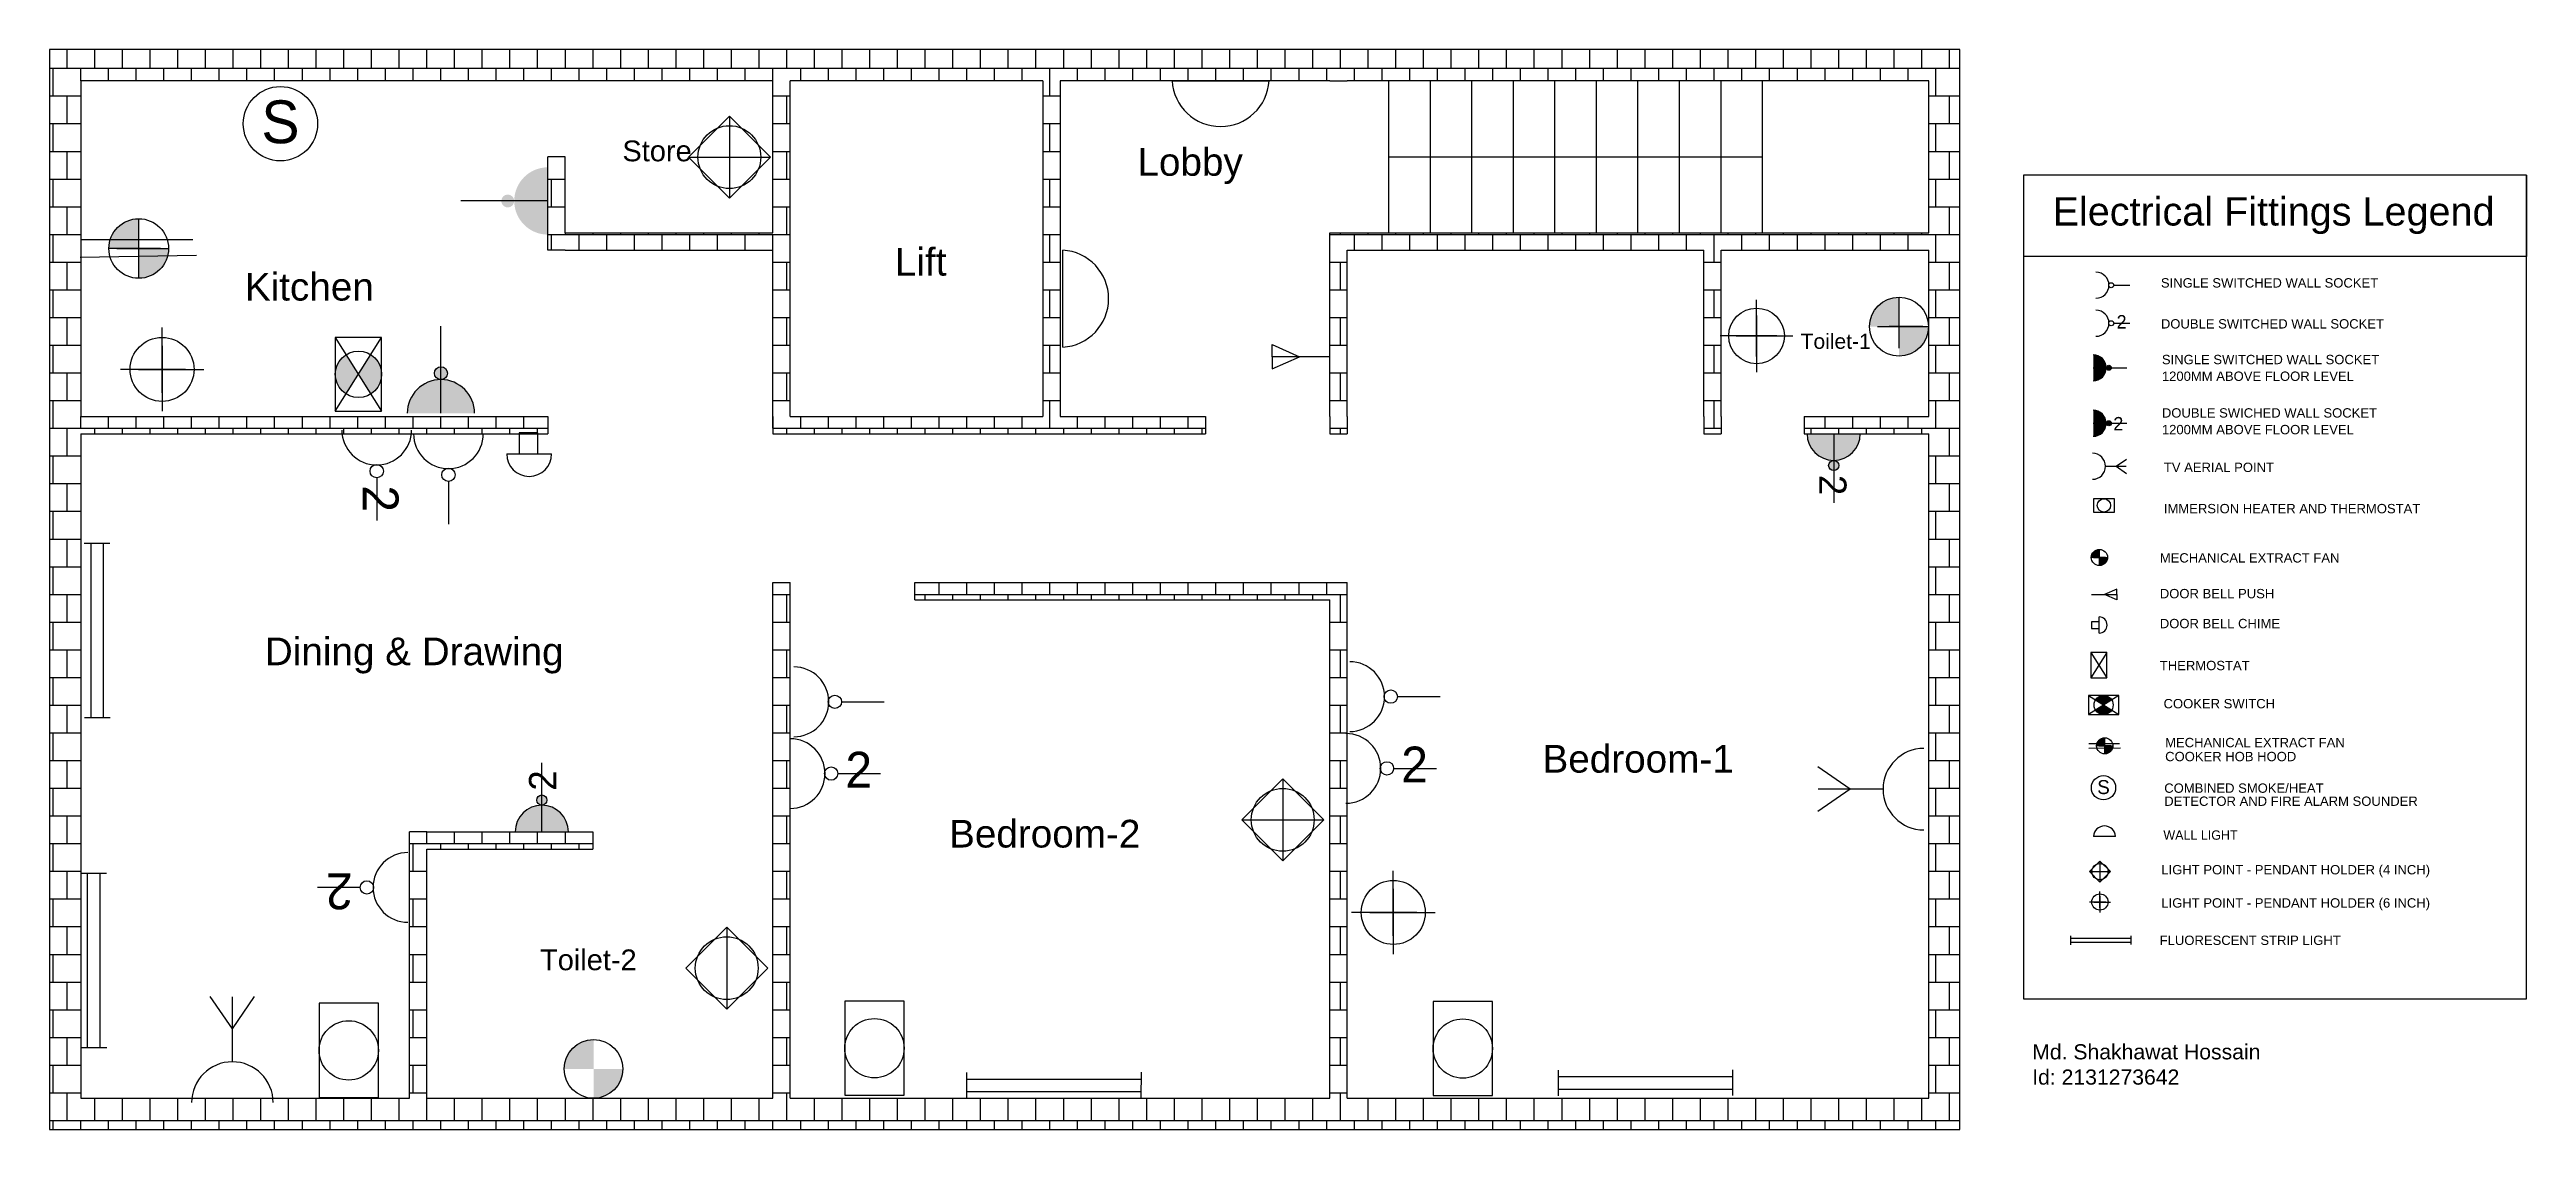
# Model space of a CAD drawing. Header units: feet. Extents: x 283 to 999, y 237 to 549.
import ezdxf
from ezdxf.enums import TextEntityAlignment as Align

# ---------------------------------------------------------------- set-up
doc = ezdxf.new("R2010")
doc.units = ezdxf.units.FT
doc.header["$MEASUREMENT"] = 0
doc.styles.add('Century Gothic', font='GOTHIC.TTF')
doc.styles.add('New Standard', font='arial.ttf')
doc.styles.get("Standard").update_dxf_attribs({"font": 'arial.ttf'})

msp = doc.modelspace()

# ---------------------------------------------------------------- hatches: boundary and pattern name
h = msp.add_hatch()
h.set_pattern_fill('AR-B88', color=256)
h.paths.add_polyline_path([(834.96, 549.42), (282.96, 549.42), (282.96, 237.42), (834.96, 237.42)])
h.paths.add_polyline_path([(496.96, 246.42), (496.96, 390.42), (496.96, 395.42), (491.96, 395.42), (491.96, 246.42), (391.96, 246.42), (391.96, 318.42), (439.96, 318.42), (439.96, 323.42), (391.96, 323.42), (386.96, 323.42), (386.96, 318.42), (386.96, 246.42), (291.96, 246.42), (291.96, 438.42), (426.96, 438.42), (426.96, 443.42), (291.96, 443.42), (291.96, 540.42), (426.96, 540.42), (431.96, 540.42), (491.96, 540.42), (491.96, 496.42), (431.96, 496.42), (431.96, 518.42), (426.96, 518.42), (426.96, 491.42), (431.96, 491.42), (491.96, 491.42), (491.96, 443.42), (491.96, 438.42), (616.96, 438.42), (616.96, 443.42), (574.96, 443.42), (574.96, 540.42), (652.96, 540.42), (657.96, 540.42), (825.96, 540.42), (825.96, 496.42), (657.96, 496.42), (652.96, 496.42), (652.96, 491.42), (652.96, 443.42), (652.96, 438.42), (657.96, 438.42), (657.96, 443.42), (657.96, 491.42), (760.96, 491.42), (760.96, 443.42), (760.96, 438.42), (765.96, 438.42), (765.96, 443.42), (765.96, 491.42), (825.96, 491.42), (825.96, 443.42), (789.96, 443.42), (789.96, 438.42), (825.96, 438.42), (825.96, 246.42), (657.96, 246.42), (657.96, 395.42), (652.96, 395.42), (532.96, 395.42), (532.96, 390.42), (652.96, 390.42), (652.96, 246.42)], flags=16)
h.paths.add_polyline_path([(496.96, 443.42), (496.96, 491.42), (496.96, 496.42), (496.96, 540.42), (569.96, 540.42), (569.96, 443.42)], flags=16)
h = msp.add_hatch(color=256)
edge = h.paths.add_edge_path()
edge.add_line((426.96, 505.67), (426.95, 515.39))
edge.add_arc((426.96, 505.67), 9.72, 90.00957, 180.00957)
edge.add_line((417.24, 505.67), (426.96, 505.67))
edge = h.paths.add_edge_path()
edge.add_arc((415.37, 505.67), 1.86, 359.92193, 360.08906, ccw=False)
edge.add_arc((426.96, 505.67), 9.72, 180.0512, 270.00957)
edge.add_line((426.96, 495.95), (426.96, 505.67))
edge.add_line((426.96, 505.67), (417.24, 505.67))
edge = h.paths.add_edge_path()
edge.add_arc((426.96, 505.67), 9.72, 180.00959, 180.01916, ccw=False)
edge.add_arc((415.37, 505.67), 1.86, 360.13825, 539.94994)
edge.add_line((413.51, 505.67), (417.24, 505.67))
edge = h.paths.add_edge_path()
edge.add_arc((415.37, 505.67), 1.86, 360.00956, 360.08899)
edge.add_line((417.24, 505.67), (413.51, 505.67))
edge.add_arc((415.37, 505.67), 1.86, 179.94863, 360.01023)
h = msp.add_hatch(color=256)
h.paths.add_polyline_path([(308.72, 500.54, 0.414214), (300.11, 491.93), (308.72, 491.93)])
h.paths.add_polyline_path([(308.72, 491.93), (308.72, 485.6), (308.72, 483.31, 0.414214), (317.34, 491.93)])
h = msp.add_hatch(color=256)
h.paths.add_polyline_path([(817.39, 477.85, 0.414214), (808.9, 469.36), (817.39, 469.36)])
h.paths.add_polyline_path([(817.39, 469.36), (817.39, 463.12), (817.39, 460.87, 0.414214), (825.88, 469.36)])
h = msp.add_hatch(color=256)
h.paths.add_polyline_path([(372.22, 455.59), (368.65, 461.27, 0.552272), (368.65, 449.92)])
h.paths.add_polyline_path([(372.22, 455.59), (375.79, 449.92, 0.552272), (375.79, 461.27)])
h = msp.add_hatch(color=256)
h.paths.add_polyline_path([(873.5, 457.46), (873.5, 453.69, 0.414214), (877.27, 457.46)])
h.paths.add_polyline_path([(877.27, 457.46, -0.000729), (877.27, 457.46, 0.414001), (873.5, 461.22), (873.5, 457.46)])
h.paths.add_polyline_path([(877.27, 457.46, -0.000042), (877.27, 457.46, 0.998347), (878.71, 457.46)])
h.paths.add_polyline_path([(877.27, 457.46, 0.000347), (877.27, 457.46), (878.71, 457.46, 1.000526)])
h = msp.add_hatch(color=256)
h.paths.add_polyline_path([(396.05, 444.33), (405.77, 444.33, 0.414214), (396.05, 454.04)])
h.paths.add_polyline_path([(396.05, 454.04, -0.000729), (396.04, 454.04, 0.414001), (386.33, 444.33), (396.05, 444.33)])
h.paths.add_polyline_path([(396.05, 454.04, -0.000042), (396.05, 454.04, 0.998347), (396.05, 457.77)])
h.paths.add_polyline_path([(396.05, 454.04, 0.000347), (396.05, 454.04), (396.05, 457.77, 1.000526)])
h = msp.add_hatch(color=256)
h.paths.add_polyline_path([(877.27, 441.43, 0.414165), (873.5, 445.2), (873.5, 441.43)])
h.paths.add_polyline_path([(873.5, 441.43), (873.5, 437.67, 0.414214), (877.27, 441.43)])
h.paths.add_polyline_path([(877.28, 441.43, 0.998785), (878.72, 441.43)])
h.paths.add_polyline_path([(877.28, 441.44, 0.000346), (877.28, 441.43), (878.72, 441.43, 1.000525)])
h = msp.add_hatch(color=256)
h.paths.add_polyline_path([(798.52, 430.72, 0.414165), (806.19, 438.4), (798.51, 438.4)])
h.paths.add_polyline_path([(798.51, 438.4), (790.84, 438.4, 0.414214), (798.51, 430.72)])
h.paths.add_polyline_path([(798.52, 430.69, 0.998785), (798.52, 427.75)])
h.paths.add_polyline_path([(798.52, 430.69, 0.000346), (798.52, 430.69), (798.52, 427.75, 1.000525)])
h = msp.add_hatch(color=256)
h.paths.add_polyline_path([(875.3, 405.01, 0.414214), (872.96, 402.67), (875.3, 402.67)])
h.paths.add_polyline_path([(875.3, 402.67), (875.3, 400.95), (875.3, 400.33, 0.414214), (877.64, 402.67)])
h = msp.add_hatch(color=256)
h.paths.add_polyline_path([(876.51, 360.05), (878.85, 361.51, 0.552272), (874.18, 361.51)])
h.paths.add_polyline_path([(876.51, 360.05), (874.18, 358.58, 0.552272), (878.85, 358.58)])
h = msp.add_hatch(color=256)
h.paths.add_polyline_path([(876.84, 350.58, 0.414214), (874.5, 348.24), (876.84, 348.24)])
h.paths.add_polyline_path([(876.84, 348.24), (876.84, 346.52), (876.84, 345.9, 0.414214), (879.18, 348.24)])
h = msp.add_hatch(color=256)
h.paths.add_polyline_path([(425.2, 331.09, 0.414165), (417.53, 323.42), (425.2, 323.42)])
h.paths.add_polyline_path([(425.2, 323.42), (432.88, 323.42, 0.414214), (425.2, 331.09)])
h.paths.add_polyline_path([(425.2, 331.12, 0.998785), (425.2, 334.07)])
h.paths.add_polyline_path([(425.2, 331.12, 0.000346), (425.2, 331.12), (425.2, 334.07, 1.000525)])
h = msp.add_hatch(color=256)
h.paths.add_polyline_path([(440.15, 263.4, 0.414214), (431.66, 254.91), (440.15, 254.91)])
h.paths.add_polyline_path([(440.15, 254.91), (440.15, 248.67), (440.15, 246.42, 0.414214), (448.64, 254.91)])

# ---------------------------------------------------------------- linework, layer by layer
for p, q in [((834.96, 549.42), (282.96, 549.42)), ((282.96, 549.42), (282.96, 237.42)), ((834.96, 237.42), (834.96, 549.42)), ((291.96, 540.42), (291.96, 443.42)), ((426.96, 540.42), (291.96, 540.42)), ((431.96, 540.42), (426.96, 540.42)), ((491.96, 540.42), (431.96, 540.42)), ((491.96, 496.42), (491.96, 540.42)), ((496.96, 496.42), (496.96, 540.42)), ((569.96, 540.42), (496.96, 540.42)), ((569.96, 540.42), (569.96, 443.42)), ((652.96, 540.42), (574.96, 540.42)), ((574.96, 540.42), (574.96, 443.42)), ((652.96, 540.42), (657.96, 540.42)), ((825.96, 540.42), (657.96, 540.42)), ((669.96, 496.42), (669.96, 540.42)), ((681.96, 496.42), (681.96, 540.42)), ((693.96, 496.42), (693.96, 540.42)), ((705.96, 496.42), (705.96, 540.42)), ((717.96, 496.42), (717.96, 540.42)), ((729.96, 496.42), (729.96, 540.42)), ((741.96, 496.42), (741.96, 540.42)), ((753.96, 496.42), (753.96, 540.42)), ((765.96, 496.42), (765.96, 540.42)), ((777.96, 496.42), (777.96, 540.42)), ((825.96, 496.42), (825.96, 540.42)), ((479.4, 530.18), (467.55, 518.34)), ((479.4, 530.18), (479.4, 506.49)), ((491.25, 518.34), (479.4, 530.18)), ((426.96, 491.42), (426.96, 518.42)), ((431.96, 518.42), (426.96, 518.42)), ((431.96, 496.42), (431.96, 518.42)), ((467.55, 518.34), (491.25, 518.34)), ((467.55, 518.34), (479.4, 506.49)), ((479.4, 506.49), (491.25, 518.34)), ((669.96, 518.42), (777.96, 518.42)), ((998.7, 513.17), (853.36, 513.17)), ((853.36, 513.17), (853.36, 372.79)), ((998.7, 275.19), (998.7, 513.17)), ((998.7, 513.17), (998.7, 489.66)), ((426.96, 505.67), (401.77, 505.66)), ((853.36, 505.34), (853.36, 275.19)), ((291.89, 494.53), (324.33, 494.52)), ((308.72, 485.6), (308.72, 500.54)), ((308.72, 485.6), (308.72, 498.26)), ((308.72, 483.31), (308.72, 498.26)), ((431.96, 496.42), (491.96, 496.42)), ((496.96, 491.42), (496.96, 496.42)), ((652.96, 491.42), (652.96, 496.42)), ((652.96, 496.42), (657.96, 496.42)), ((657.96, 496.42), (825.96, 496.42)), ((291.85, 489.48), (325.42, 489.97)), ((315.05, 491.93), (300.11, 491.93)), ((302.39, 491.93), (317.34, 491.93)), ((302.39, 491.93), (315.05, 491.93)), ((302.39, 491.93), (315.05, 491.93)), ((431.96, 491.42), (426.96, 491.42)), ((431.96, 491.42), (491.96, 491.42)), ((491.96, 443.42), (491.96, 491.42)), ((496.96, 443.42), (496.96, 491.42)), ((652.96, 443.42), (652.96, 491.42)), ((657.96, 491.42), (760.96, 491.42)), ((657.96, 443.42), (657.96, 491.42)), ((760.96, 443.42), (760.96, 491.42)), ((765.96, 443.42), (765.96, 491.42)), ((765.96, 491.42), (825.96, 491.42)), ((825.96, 443.42), (825.96, 491.42)), ((998.7, 489.66), (853.36, 489.66)), ((878.01, 481.33), (878.06, 481.33)), ((879.45, 481.33), (884.05, 481.33)), ((776.22, 460.78), (776.22, 477.14)), ((776.22, 472.57), (776.22, 456.21)), ((776.22, 460.78), (776.22, 472.57)), ((776.22, 460.78), (776.22, 472.57)), ((817.39, 463.12), (817.39, 477.85)), ((817.39, 463.12), (817.39, 475.6)), ((817.39, 463.73), (817.39, 473.5)), ((315.48, 450.22), (315.48, 469.07)), ((365.52, 466.25), (365.52, 444.94)), ((378.92, 466.25), (365.52, 466.25)), ((365.52, 444.94), (378.92, 466.25)), ((365.52, 466.25), (378.92, 444.94)), ((378.92, 444.94), (378.92, 466.25)), ((396.05, 444.33), (396.05, 469.51)), ((782.12, 466.68), (765.75, 466.68)), ((770.32, 466.68), (782.12, 466.68)), ((770.32, 466.68), (786.69, 466.68)), ((770.32, 466.68), (782.12, 466.68)), ((811.15, 469.36), (823.62, 469.36)), ((824.27, 469.36), (814.5, 469.36)), ((815.99, 469.36), (825.77, 469.36)), ((815.99, 469.36), (824.27, 469.36)), ((879.45, 470.34), (884.05, 470.34)), ((315.48, 463.8), (315.48, 444.95)), ((315.48, 450.22), (315.48, 463.8)), ((315.48, 450.22), (315.48, 463.8)), ((636.21, 460.66), (636.21, 464.17)), ((636.21, 464.17), (644.12, 460.66)), ((636.21, 460.66), (636.21, 457.14)), ((636.21, 457.14), (644.12, 460.66)), ((652.71, 460.66), (636.21, 460.66)), ((322.27, 457.01), (303.42, 457.01)), ((308.68, 457.01), (322.27, 457.01)), ((308.68, 457.01), (327.54, 457.01)), ((308.68, 457.01), (322.27, 457.01)), ((396.05, 444.33), (396.05, 454.04)), ((873.5, 457.46), (877.27, 457.46)), ((873.5, 457.46), (883.26, 457.46)), ((365.52, 444.94), (378.92, 444.94)), ((291.96, 443.42), (426.96, 443.42)), ((291.96, 438.42), (426.96, 438.42)), ((291.96, 438.42), (291.96, 246.42)), ((418.67, 438.71), (418.67, 432.59)), ((424.08, 438.71), (418.67, 438.71)), ((424.08, 432.59), (424.08, 438.71)), ((426.96, 443.42), (426.96, 438.42)), ((491.96, 443.42), (491.96, 443.42)), ((491.96, 443.42), (491.96, 438.42)), ((491.96, 438.42), (616.96, 438.42)), ((496.96, 443.42), (569.96, 443.42)), ((574.96, 443.42), (616.96, 443.42)), ((616.96, 443.42), (616.96, 438.42)), ((652.96, 443.42), (652.96, 438.42)), ((652.96, 438.42), (657.96, 438.42)), ((657.96, 443.42), (657.96, 438.42)), ((760.96, 443.42), (760.96, 438.42)), ((760.96, 438.42), (765.96, 438.42)), ((765.96, 443.42), (765.96, 438.42)), ((789.96, 443.42), (789.96, 438.42)), ((789.96, 443.42), (825.96, 443.42)), ((789.96, 438.42), (825.96, 438.42)), ((798.51, 438.4), (798.51, 430.72)), ((798.51, 438.4), (798.52, 418.5)), ((825.96, 246.42), (825.96, 438.42)), ((873.5, 441.43), (883.26, 441.44)), ((873.5, 441.43), (877.27, 441.43)), ((415.06, 432.59), (428.05, 432.59)), ((880.1, 429.01), (883.09, 431.07)), ((377.49, 425.69), (377.5, 413.37)), ((398.22, 424.62), (398.22, 412.29)), ((877.08, 429.01), (883.07, 429.01)), ((880.1, 429.01), (883.09, 426.96)), ((879.64, 419.63), (873.56, 419.63)), ((873.56, 419.63), (873.56, 415.8)), ((873.56, 415.8), (879.64, 415.8)), ((879.64, 415.8), (879.64, 419.63)), ((292.96, 406.8), (300.38, 406.79)), ((294.94, 356.43), (294.94, 406.8)), ((298.54, 356.4), (298.54, 406.79)), ((877.02, 402.67), (872.96, 402.67)), ((873.59, 402.67), (877.64, 402.67)), ((873.59, 402.67), (877.02, 402.67)), ((873.59, 402.67), (877.02, 402.67)), ((875.3, 400.95), (875.3, 405.01)), ((875.3, 400.95), (875.3, 404.39)), ((875.3, 400.33), (875.3, 404.39)), ((491.96, 246.42), (491.96, 395.42)), ((491.96, 395.42), (496.96, 395.42)), ((496.96, 390.42), (496.96, 395.42)), ((532.96, 390.42), (532.96, 395.42)), ((532.96, 395.42), (652.96, 395.42)), ((652.96, 395.42), (652.96, 395.42)), ((652.96, 395.42), (652.96, 395.42)), ((652.96, 395.42), (657.96, 395.42)), ((657.96, 246.42), (657.96, 395.42)), ((496.96, 246.42), (496.96, 390.42)), ((532.96, 390.42), (652.96, 390.42)), ((652.96, 246.42), (652.96, 390.42)), ((872.99, 391.99), (880.29, 391.99)), ((880.29, 393.54), (876.79, 391.99)), ((880.29, 390.43), (876.79, 391.99)), ((880.29, 391.99), (880.29, 393.54)), ((880.29, 391.99), (880.29, 390.43)), ((875.19, 384.06), (872.99, 384.06)), ((872.99, 384.06), (872.99, 382.12)), ((872.99, 382.12), (875.19, 382.12)), ((875.19, 380.81), (875.19, 385.49)), ((877.47, 375.25), (872.82, 375.25)), ((872.82, 375.25), (872.82, 367.86)), ((872.82, 375.25), (877.47, 367.86)), ((877.47, 375.25), (872.82, 367.86)), ((872.82, 375.25), (877.47, 367.86)), ((877.47, 375.25), (872.82, 367.86)), ((877.47, 367.86), (877.47, 375.25)), ((872.82, 367.86), (877.47, 367.86)), ((507.96, 360.96), (508.11, 360.96)), ((511.83, 360.96), (524.15, 360.96)), ((668.58, 362.46), (668.72, 362.46)), ((672.44, 362.46), (684.77, 362.46)), ((880.89, 362.8), (872.13, 362.8)), ((872.13, 362.8), (872.13, 357.29)), ((872.13, 362.8), (880.89, 357.29)), ((880.89, 362.8), (872.13, 357.29)), ((880.89, 357.29), (880.89, 362.8)), ((293.08, 356.4), (300.5, 356.4)), ((872.13, 357.29), (880.89, 357.29)), ((872.26, 347.57), (881.38, 347.7)), ((872.27, 348.94), (881.08, 348.94)), ((878.56, 348.24), (874.5, 348.24)), ((875.12, 348.24), (879.18, 348.24)), ((875.12, 348.24), (878.56, 348.24)), ((875.12, 348.24), (878.56, 348.24)), ((876.84, 346.52), (876.84, 350.58)), ((876.84, 346.52), (876.84, 349.95)), ((876.84, 345.9), (876.84, 349.95)), ((425.2, 323.42), (425.2, 343.31)), ((510.75, 340.23), (523.08, 340.24)), ((639.3, 338.72), (627.45, 326.87)), ((639.3, 338.72), (639.3, 315.02)), ((651.15, 326.87), (639.3, 338.72)), ((671.37, 341.74), (683.69, 341.74)), ((803.31, 335.72), (793.94, 342.15)), ((803.31, 335.72), (793.94, 329.29)), ((812.78, 335.72), (794.02, 335.72)), ((391.96, 323.42), (386.96, 323.42)), ((386.96, 318.42), (386.96, 323.42)), ((391.96, 323.42), (439.96, 323.42)), ((439.96, 323.42), (439.96, 318.42)), ((627.45, 326.87), (651.15, 326.87)), ((627.45, 326.87), (639.3, 315.02)), ((639.3, 315.02), (651.15, 326.87)), ((386.96, 246.42), (386.96, 318.42)), ((391.96, 246.42), (391.96, 318.42)), ((391.96, 318.42), (439.96, 318.42)), ((875.45, 314.96), (872.4, 311.91)), ((875.45, 314.96), (875.45, 308.86)), ((878.5, 311.91), (875.45, 314.96)), ((291.96, 311.48), (299.37, 311.46)), ((293.94, 261.14), (293.94, 311.51)), ((297.54, 261.12), (297.54, 311.5)), ((671.25, 293.32), (671.25, 312.17)), ((872.4, 311.91), (878.5, 311.91)), ((872.4, 311.91), (875.45, 308.86)), ((875.45, 308.86), (878.5, 311.91)), ((372.73, 307.33), (360.4, 307.33)), ((671.25, 306.91), (671.25, 288.05)), ((671.25, 293.32), (671.25, 306.91)), ((671.25, 293.32), (671.25, 306.91)), ((877.16, 303.12), (872.39, 303.12)), ((873.72, 303.12), (877.16, 303.12)), ((873.72, 303.12), (878.49, 303.12)), ((873.72, 303.12), (877.16, 303.12)), ((875.44, 301.4), (875.44, 306.18)), ((875.44, 304.84), (875.44, 300.07)), ((875.44, 301.4), (875.44, 304.84)), ((875.44, 301.4), (875.44, 304.84)), ((478.64, 295.86), (466.8, 284.01)), ((478.64, 295.86), (478.64, 272.17)), ((490.49, 284.01), (478.64, 295.86)), ((678.04, 300.11), (659.19, 300.11)), ((664.46, 300.11), (678.04, 300.11)), ((664.46, 300.11), (683.31, 300.11)), ((664.46, 300.11), (678.04, 300.11)), ((866.95, 293.36), (866.95, 290.8)), ((866.95, 291.48), (884.34, 291.48)), ((866.96, 292.72), (884.34, 292.72)), ((884.34, 293.4), (884.33, 290.84)), ((466.8, 284.01), (478.64, 272.17)), ((478.64, 272.17), (490.49, 284.01)), ((335.79, 266.44), (329.36, 275.81)), ((335.79, 266.44), (342.22, 275.81)), ((335.79, 256.97), (335.79, 275.72)), ((360.85, 273.89), (360.85, 246.66)), ((377.98, 273.89), (360.85, 273.89)), ((377.98, 246.66), (377.98, 273.89)), ((512.77, 274.51), (512.77, 247.28)), ((529.9, 274.51), (512.77, 274.51)), ((529.9, 247.28), (529.9, 274.51)), ((682.77, 274.41), (682.77, 247.19)), ((699.9, 274.41), (682.77, 274.41)), ((699.9, 247.19), (699.9, 274.41)), ((853.36, 275.19), (998.7, 275.19)), ((292.08, 261.11), (299.5, 261.11)), ((547.95, 253.84), (547.95, 246.42)), ((547.97, 251.98), (598.35, 251.98)), ((598.35, 253.96), (598.34, 246.54)), ((718.87, 254.56), (718.87, 247.14)), ((718.89, 252.7), (769.27, 252.7)), ((769.27, 254.68), (769.26, 247.27)), ((291.96, 246.42), (386.96, 246.42)), ((360.85, 246.66), (377.98, 246.66)), ((391.96, 246.42), (491.96, 246.42)), ((496.96, 246.42), (652.96, 246.42)), ((512.77, 247.28), (529.9, 247.28)), ((547.95, 248.38), (598.34, 248.38)), ((657.96, 246.42), (825.96, 246.42)), ((682.77, 247.19), (699.9, 247.19)), ((718.87, 249.1), (769.26, 249.1)), ((282.96, 237.42), (834.96, 237.42))]:
    msp.add_line(p, q)
for points in [[(607.34, 540.42), (635.36, 540.42)], [(575.74, 463.43), (575.74, 491.44)], [(879.96, 322.09), (873.59, 322.09)]]:
    msp.add_lwpolyline(points)
for centre, radius in [((349.68, 527.98), 10.74), ((479.4, 518.34), 9.08), ((308.72, 491.93), 8.61), ((878.73, 481.33), 0.722), ((776.22, 466.68), 8.03), ((817.39, 469.36), 8.49), ((315.48, 457.01), 9.25), ((878.73, 470.34), 0.722), ((372.22, 455.59), 6.7), ((877.99, 457.46), 0.722), ((396.05, 455.91), 1.86), ((878, 441.44), 0.722), ((377.5, 427.63), 1.93), ((798.52, 429.22), 1.47), ((398.22, 426.55), 1.93), ((876.6, 417.71), 1.91), ((875.3, 402.67), 2.34), ((509.9, 360.96), 1.93), ((670.51, 362.46), 1.93), ((876.51, 360.05), 2.76), ((669.43, 341.74), 1.93), ((876.84, 348.24), 2.34), ((508.82, 340.24), 1.93), ((876.48, 336.14), 3.51), ((425.2, 332.59), 1.47), ((639.3, 326.87), 9.08), ((374.66, 307.33), 1.93), ((671.25, 300.11), 9.25), ((875.45, 311.91), 2.34), ((875.44, 303.12), 2.34), ((478.64, 284.01), 9.08), ((369.41, 260.27), 8.57), ((521.33, 260.89), 8.57), ((691.34, 260.8), 8.57), ((440.15, 254.91), 8.49)]:
    msp.add_circle(centre, radius)
for centre, radius, start, end in [((621.35, 541.2), 14.03, 183.19925, 356.80075), ((574.96, 477.44), 14.03, 273.19925, 86.80075), ((874.3, 481.33), 3.76, 270, 90), ((874.3, 470.34), 3.76, 270, 90), ((873.5, 457.46), 3.76, 270, 90), ((396.05, 444.33), 9.72, 0, 180), ((873.5, 441.43), 3.76, 270, 90), ((377.49, 439.49), 10.08, 180, 0), ((398.22, 438.42), 10.08, 180, 0), ((798.51, 438.4), 7.68, 180, 0), ((421.55, 432.59), 6.5, 180, 0), ((873.31, 429.01), 3.76, 270, 90), ((875.19, 383.15), 2.34, 270, 90), ((658.65, 362.46), 10.08, 270, 90), ((498.03, 360.96), 10.08, 270, 90), ((657.57, 341.73), 10.08, 270, 90), ((496.96, 340.23), 10.08, 270, 90), ((824.56, 335.73), 11.78, 90, 270), ((425.2, 323.42), 7.68, 0, 180), ((876.77, 321.91), 3.19, 3.19925, 176.80075), ((386.53, 307.34), 10.08, 90, 270), ((335.8, 245.18), 11.78, 0, 180)]:
    msp.add_arc(centre, radius, start, end)

# ---------------------------------------------------------------- texts
at = {"style": 'Century Gothic'}
for height, p in [(12.38, (349.68, 522.35)), (4.05, (876.48, 334.31))]:
    msp.add_text('S', height=height, dxfattribs=at).set_placement(p, align=Align.CENTER)
for s, height, style, p in [('SINGLE SWITCHED WALL SOCKET', 2.6969, 'New Standard', (893.06, 480.66)), ('2', 3.87, 'Century Gothic', (880.27, 468.82)), ('DOUBLE SWITCHED WALL SOCKET', 2.6969, 'New Standard', (893.06, 468.82)), ('SINGLE SWITCHED WALL SOCKET ', 2.6969, 'New Standard', (893.35, 458.51)), ('1200MM ABOVE FLOOR LEVEL', 2.6969, 'New Standard', (893.35, 453.69)), ('DOUBLE SWICHED WALL SOCKET', 2.6969, 'New Standard', (893.35, 443.09)), ('2', 3.87, 'Century Gothic', (879.32, 439.38)), ('1200MM ABOVE FLOOR LEVEL', 2.6969, 'New Standard', (893.35, 438.27)), ('TV AERIAL POINT', 2.6969, 'New Standard', (893.92, 427.36)), ('IMMERSION HEATER AND THERMOSTAT', 2.6969, 'New Standard', (893.92, 415.44)), ('MECHANICAL EXTRACT FAN', 2.6969, 'New Standard', (892.75, 401.21)), ('DOOR BELL PUSH', 2.6969, 'New Standard', (892.75, 390.88)), ('DOOR BELL CHIME', 2.6969, 'New Standard', (892.75, 382.23)), ('THERMOSTAT', 2.697, 'New Standard', (892.75, 370.11)), ('COOKER SWITCH', 2.6969, 'New Standard', (893.83, 359.09)), ('2', 10.36, 'Century Gothic', (512.93, 336.17)), ('2', 10.36, 'Century Gothic', (673.55, 337.67)), ('COOKER HOB HOOD', 2.6969, 'New Standard', (894.29, 343.81)), ('MECHANICAL EXTRACT FAN', 2.6969, 'New Standard', (894.29, 347.85)), ('COMBINED SMOKE/HEAT ', 2.6969, 'New Standard', (894.03, 334.68)), ('DETECTOR AND FIRE ALARM SOUNDER', 2.6969, 'New Standard', (894.03, 330.91)), ('WALL LIGHT', 2.697, 'Century Gothic', (893.78, 321.12)), ('LIGHT POINT - PENDANT HOLDER (4 INCH)', 2.6969, 'New Standard', (893.19, 311.11)), ('LIGHT POINT - PENDANT HOLDER (6 INCH)', 2.6969, 'New Standard', (893.19, 301.52)), ('FLUORESCENT STRIP LIGHT', 2.6969, 'New Standard', (892.72, 290.72))]:
    msp.add_text(s, height=height, dxfattribs=dict(style=style)).set_placement(p)
for height, rotation, p in [(10.36, 270, (373.43, 423.52)), (7.89, 270, (794.32, 426.53)), (7.89, 90, (429.39, 335.29)), (10.36, 180, (370.55, 311.4))]:
    msp.add_text('2', height=height, rotation=rotation, dxfattribs=at).set_placement(p)
at = {"attachment_point": 1}
for s, width, gutter_width, insert, char_height in [('Store', 31.0669, 100.92, (448.49, 523.13), 6), ('Lobby', 61.4112, 100.92, (597.32, 520.96), 8), ('Lift', 43.3491, 100.92, (527.24, 492.1), 8), ('Kitchen', 35.4018, 100.92, (339.39, 484.89), 8), ('Toilet-1', 23.057, 73.2, (788.95, 467.3), 4.352), ('Dining & Drawing', 90.3106, 100.92, (345.17, 379.54), 8), ('Bedroom-1', 58.5213, 100.92, (714.36, 348.51), 8), ('Bedroom-2', 58.5213, 100.92, (542.89, 326.87), 8), ('Toilet-2', 31.7893, 100.92, (424.68, 289.42), 6), ('Md. Shakhawat Hossain\\PId: 2131273642', 219.565, 21.89, (855.88, 262.04), 4.3783)]:
    msp.add_mtext_dynamic_manual_height_columns(s, width=width, gutter_width=gutter_width, heights=[0], dxfattribs=dict(at, insert=insert, char_height=char_height))
at = {"insert": (861.77, 506.75), "char_height": 8.1823, "width": 149.857, "attachment_point": 1}
msp.add_mtext('Electrical Fittings Legend', dxfattribs=at)

doc.saveas('drawing.dxf')
